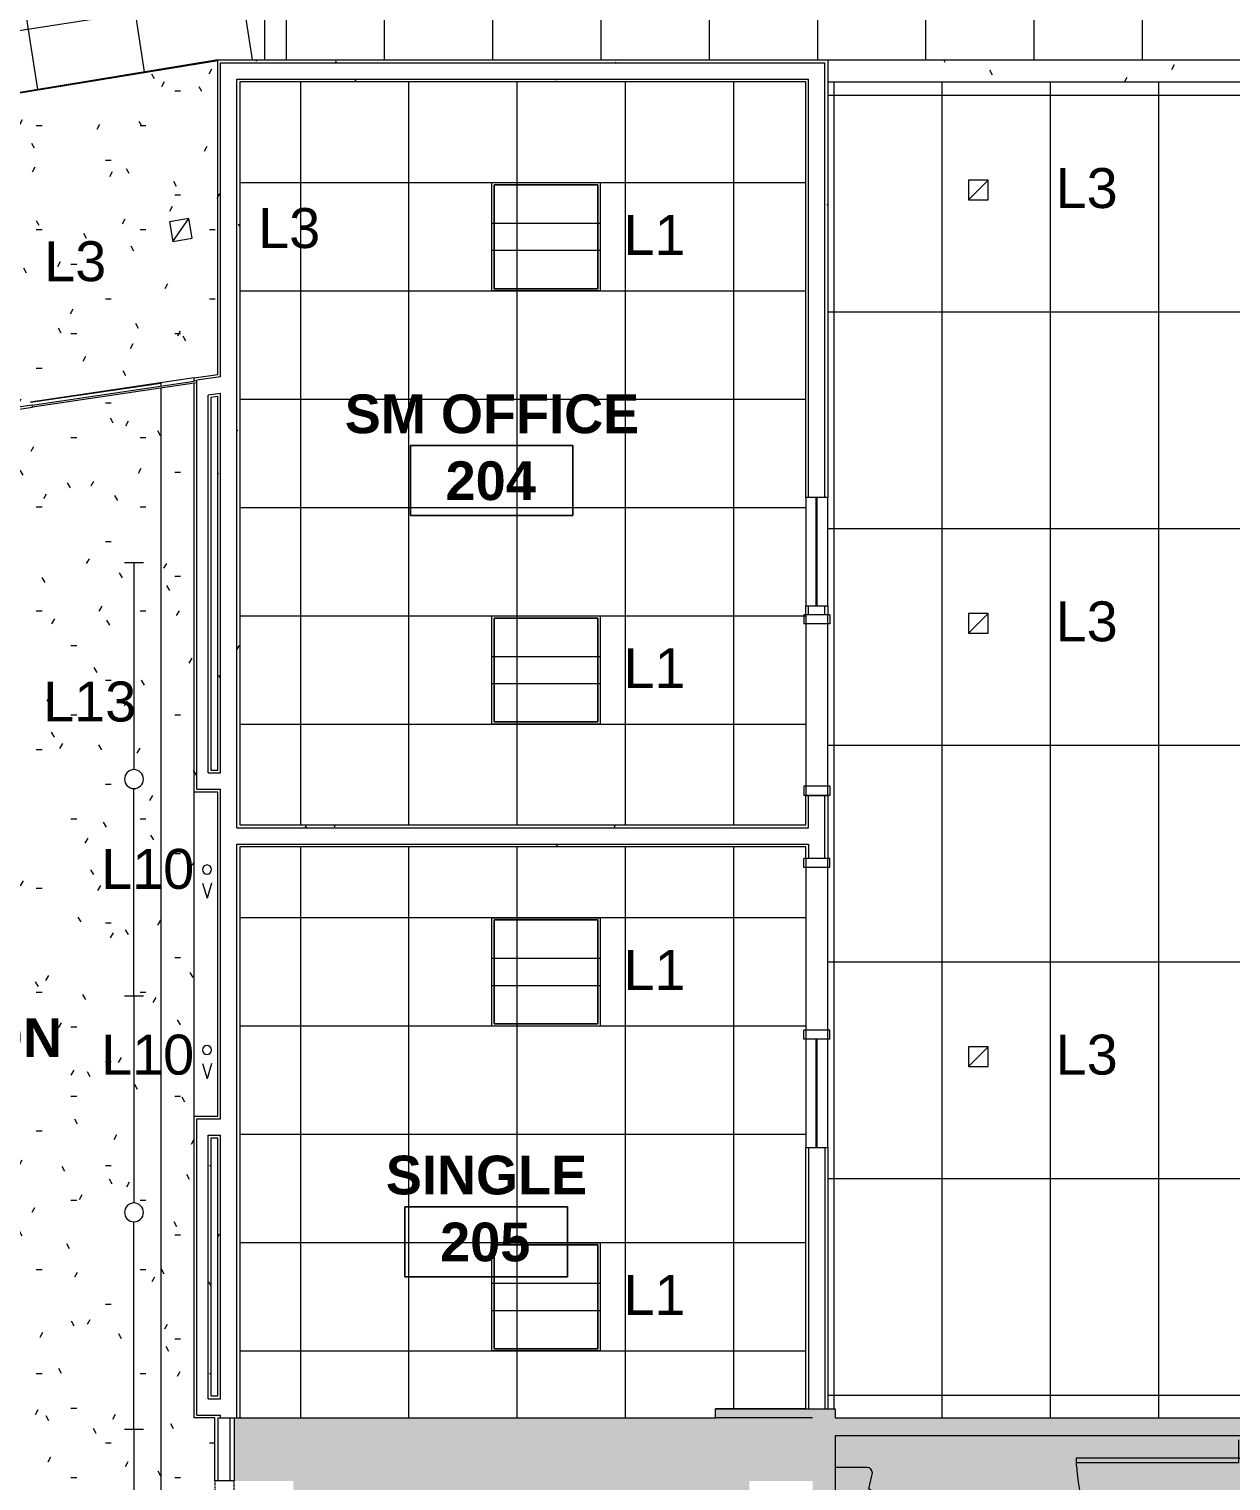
# Model space of a CAD drawing. Header units: inches. Extents: x -24 to 3083, y 122 to 13691.
# Drawn here: x 1780.2 to 2046.6, y 12986.1 to 13307.8 of the extents above; entities that cross this region are included whole.
import ezdxf

# ---------------------------------------------------------------- set-up
doc = ezdxf.new("R2010")
doc.units = ezdxf.units.IN
doc.header["$MEASUREMENT"] = 0
doc.linetypes.add('X2$0$Overhead', pattern=[0.15625, 0.09375, -0.0625])
for name, color, linetype, lineweight in [('X2$0$A-AREA-IDEN', 2, 'Continuous', 9), ('X2$0$A-CLNG', 13, 'Continuous', 13), ('X2$0$A-CLNG-PATT', 13, 'Continuous', 13), ('X2$0$A-DETL', 90, 'Continuous', 13), ('X2$0$A-DETL-GENF', 92, 'Continuous', 9), ('X2$0$A-DETL-MEDM', 33, 'Continuous', 13), ('X2$0$A-DOOR', 31, 'Continuous', 13), ('X2$0$A-DOOR-FRAM', 31, 'Continuous', 20), ('X2$0$A-GENM', 13, 'Continuous', 13), ('X2$0$A-GLAZ', 151, 'Continuous', 13), ('X2$0$A-Plmb', 7, 'Continuous', 9), ('X2$0$A-WALL', 113, 'Continuous', 13), ('X2$0$A-WALL-PATT', 111, 'Continuous', 13), ('X2$0$E-LITE-EQPM', 33, 'Continuous', 9), ('X2$0$E-LITE-EQPM-IDEN', 33, 'Continuous', 9), ('X2$0$G-ANNO-DIMS', 111, 'Continuous', 9), ('X2$0$I-WALL', 2, 'Continuous', 9), ('X2$0$Plaza America_Tower 1_2nd Floor -REVIT_dwg', 8, 'Continuous', 9)]:
    doc.layers.add(name, color=color, linetype=linetype, lineweight=lineweight)
doc.styles.add('X2$0$Arial_3', font='arial.ttf', dxfattribs={"height": 8.851796})
doc.styles.add('X2$0$Swis721 Lt BT_B', font='', dxfattribs={"height": 8.583975})
doc.styles.get('X2$0$Swis721 Lt BT_B').set_extended_font_data('Swis721 Lt BT', bold=True)
pattern_1 = [(0, (0, 0), (30.72, 7.68), [1.267, -21.773, 1.267, -21.773, -122.88]), (0, (0, 0), (30.72, 7.68), [-46.08, 1.267, -44.813, 1.267, -21.773, -53.76]), (0, (0, 0), (30.72, 7.68), [-115.2, 1.267, -14.093, 1.267, -37.133]), (120, (11.52, 3.84), (-22.0110751, 22.7643004), [1.267, -21.773, 1.267, -21.773, -122.88]), (120, (11.52, 3.84), (-22.0110751, 22.7643004), [-46.08, 1.267, -44.813, 1.267, -21.773, -53.76]), (120, (11.52, 3.84), (-22.0110751, 22.7643004), [-115.2, 1.267, -14.093, 1.267, -37.133]), (240, (15.36, 19.2), (-8.7089249, -30.4443004), [1.267, -21.773, 1.267, -21.773, -122.88]), (240, (15.36, 19.2), (-8.7089249, -30.4443004), [-46.08, 1.267, -44.813, 1.267, -21.773, -53.76]), (240, (15.36, 19.2), (-8.7089249, -30.4443004), [-115.2, 1.267, -14.093, 1.267, -37.133])]

# ---------------------------------------------------------------- blocks, each defined once
blk = doc.blocks.new('X2$0$Plaza America_Tower 1_2nd Floor -REVIT_dwg_Plaza America BA02$0$URINAL-5252965-FIRST FLOOR')
at = {"layer": 'X2$0$A-Plmb', "color": 253}
for p, q in [((26907.51, 12989.11), (26900.43, 12989.11)), ((26900.43, 12969.44), (26907.51, 12969.44))]:
    blk.add_line(p, q, dxfattribs=at)
at = {"layer": 'X2$0$A-Plmb', "color": 253, "flags": 128}
for points in [[(26912.03, 12981.32), (26907.93, 12984.37), (26908.69, 12987.93)], [(26908.69, 12970.62), (26907.93, 12974.17), (26912.03, 12977.23)]]:
    blk.add_lwpolyline(points, dxfattribs=at)
at = {"layer": 'X2$0$A-Plmb', "color": 253}
for centre, major_axis, start_param, end_param in [((26907.51, 12987.93), (-1.18, 0), 3.141603, 4.712397), ((26911.13, 12979.27), (-2.24, 0), 3.141959, 4.298617), ((26911.13, 12979.27), (2.24, 0), 5.126167, 6.282825), ((26907.51, 12970.62), (1.18, 0), 4.712392, 6.283187)]:
    blk.add_ellipse(centre, major_axis=major_axis, ratio=0.99924, start_param=start_param, end_param=end_param, dxfattribs=at)
blk = doc.blocks.new('X2$0$Plaza America_Tower 1_2nd Floor -REVIT_dwg-5250115-FIRST FLOOR')
at = {"layer": 'X2$0$A-Plmb', "color": 253, "flags": 128}
for points in [[(26953.93, 12990.26), (26989.92, 12990.26), (26989.92, 12995.26)], [(26953.93, 12989.52), (26953.93, 12991.26), (26990.92, 12991.26), (26990.92, 12995.26)]]:
    blk.add_lwpolyline(points, dxfattribs=at)
at = {"layer": 'X2$0$A-Plmb', "color": 253}
blk.add_ellipse((26989.92, 12991.26), major_axis=(36.04, 0), ratio=0.99924, start_param=3.190166, end_param=4.740138, dxfattribs=at)
blk.add_blockref('X2$0$Plaza America_Tower 1_2nd Floor -REVIT_dwg_Plaza America BA02$0$URINAL-5252965-FIRST FLOOR', (0, 0))
blk = doc.blocks.new('X2$0$Single Flush - OTJ_SOLIDFLUSH_ALUM-5257424-FIRST FLOOR')
at = {"layer": 'X2$0$A-DOOR-FRAM'}
for p, q in [((-20, 2.875), (-20, -2.875)), ((-20, 2.875), (-18, 2.875)), ((-18, 2.875), (-18, -2.875)), ((18.000004, 2.875), (18.000004, -2.875)), ((18.000004, 2.875), (20.000004, 2.875)), ((20.000004, 2.875), (20.000004, -2.875)), ((-20, -2.875), (-18, -2.875)), ((18.000004, -2.875), (20.000004, -2.875))]:
    blk.add_line(p, q, dxfattribs=at)
blk = doc.blocks.new('X2$0$Single Flush - OTJ_SOLIDFLUSH_ALUM-5257425-FIRST FLOOR')
at = {"layer": 'X2$0$A-DOOR-FRAM'}
for p, q in [((-20, -2.875), (-20, 2.875)), ((-20, 2.875), (-18, 2.875)), ((-18, -2.875), (-18, 2.875)), ((18.000004, -2.875), (18.000004, 2.875)), ((18.000004, 2.875), (20.000004, 2.875)), ((20.000004, -2.875), (20.000004, 2.875)), ((-20, -2.875), (-18, -2.875)), ((18.000004, -2.875), (20.000004, -2.875))]:
    blk.add_line(p, q, dxfattribs=at)
blk = doc.blocks.new('X2$0$Frameless opening with glazing - 24_ x 96_-4900874-FIRST FLOOR')
at = {"layer": 'X2$0$A-GLAZ', "lineweight": 30}
blk.add_line((-13.5, 0.0625), (10.5, 0.0625), dxfattribs=at)
blk = doc.blocks.new('X2$0$L-Ceiling Light - Linear Box - 2_x2_-4960925-FIRST FLOOR')
at = {"layer": 'X2$0$E-LITE-EQPM'}
for p, q in [((-12, -12), (-12, 12)), ((-12, 12), (12, 12)), ((-12, -12), (-12, 12)), ((-12, 12), (12, 12)), ((-11.5, -11.5), (-11.5, 11.5)), ((-11.5, 11.5), (11.5, 11.5)), ((11.5, 11.5), (-11.5, 11.5)), ((-11.5, 11.5), (-11.5, -11.5)), ((11.5, 11.5), (11.5, -11.5)), ((11.5, -11.5), (11.5, 11.5)), ((12, 12), (12, -12)), ((12, 12), (12, -12)), ((-12, 3), (12, 3)), ((-12, -3), (12, -3)), ((12, -12), (-12, -12)), ((12, -12), (-12, -12)), ((11.5, -11.5), (-11.5, -11.5)), ((-11.5, -11.5), (11.5, -11.5))]:
    blk.add_line(p, q, dxfattribs=at)
blk = doc.blocks.new('X2$0$L-Recessed Square Downlight - 4_-4552743-FIRST FLOOR')
at = {"layer": 'X2$0$E-LITE-EQPM'}
for p, q in [((-2.1875, -2.1875), (-2.1875, 2.1875)), ((-2.1875, 2.1875), (2.1875, 2.1875)), ((-2.1875, 2.1875), (2.1875, -2.1875)), ((2.1875, 2.1875), (2.1875, -2.1875)), ((2.1875, -2.1875), (-2.1875, -2.1875))]:
    blk.add_line(p, q, dxfattribs=at)
blk = doc.blocks.new('X2$0$Opening-Door - 300_ x 102_-5310021-FIRST FLOOR')
at = {"layer": 'X2$0$A-DETL-GENF', "linetype": 'X2$0$Overhead'}
for p, q in [((149.68, 2.13), (-150.32, 2.13)), ((-150.32, -2.12), (149.68, -2.12))]:
    blk.add_line(p, q, dxfattribs=at)
at = {"layer": 'X2$0$A-DETL-MEDM', "lineweight": 20}
for p, q in [((-150.32, 2.13), (-150.32, -2.12)), ((149.68, -2.12), (149.68, 2.13))]:
    blk.add_line(p, q, dxfattribs=at)
blk = doc.blocks.new('X2$0$L-Recessed Circular - Wall Washer - 2_-5292721-FIRST FLOOR')
at = {"layer": 'X2$0$E-LITE-EQPM'}
for p in [(-1, -3), (1, -3)]:
    blk.add_line(p, (0, -6.38), dxfattribs=at)
for start, end in [(360, 180), (180, 360)]:
    blk.add_arc((0, 0), 1, start, end, dxfattribs=at)
blk = doc.blocks.new('X2$0$Strip Lighting Fixtures - 8_ COVE LIGHT-5330250-FIRST FLOOR')
at = {"layer": 'X2$0$A-DETL-GENF'}
for p, q in [((0, 2.09375), (0, -2.09375)), ((96, 2.09375), (96, -2.09375)), ((0, 0), (45.90625, 0)), ((96, 0), (50.09375, 0))]:
    blk.add_line(p, q, dxfattribs=at)
blk.add_circle((48, 0), 2.09375, dxfattribs=at)
blk = doc.blocks.new('X2$0$Room Tag - Room Name and Number-3379422-FIRST FLOOR')
at = {"layer": 'X2$0$A-AREA-IDEN'}
for p, q in [((-0.1881, -0.1636), (-0.1881, -0.0018)), ((-0.1881, -0.0018), (0.1869, -0.0018)), ((0.1869, -0.0018), (-0.1881, -0.0018)), ((-0.1881, -0.0018), (-0.1881, -0.1636)), ((0.1869, -0.0018), (0.1869, -0.1636)), ((0.1869, -0.1636), (0.1869, -0.0018)), ((0.1869, -0.1636), (-0.1881, -0.1636)), ((-0.1881, -0.1636), (0.1869, -0.1636))]:
    blk.add_line(p, q, dxfattribs=at)
blk = doc.blocks.new('X2')
at = {"layer": 'X2$0$A-CLNG-PATT'}
h = blk.add_hatch(dxfattribs=at)
h.set_pattern_fill('FP2_75', color=256, style=0, pattern_type=2)
h.set_pattern_definition([(8.816, (26623.168, 13323.52), (3.6783, -23.7165), []), (278.816, (26623.168, 13323.52), (-23.7165, -3.6783), [])])
h.paths.add_polyline_path([(26480.49, 13231.35), (26589.38, 13247.48), (26585.61, 13271.78), (26763.6, 13300.99), (26773.93, 13300.99), (26773.93, 13368.12), (26476.93, 13324.11), (26476.93, 13255.48), (26480.49, 13255.48), (26480.49, 13232.2)], flags=0)
h = blk.add_hatch(dxfattribs=at)
h.set_pattern_fill('FP2_76', color=256, style=0, pattern_type=2)
h.set_pattern_definition([(90, (27154.966, 12956.726), (24, -1e-15), []), (0, (27154.966, 12956.726), (0, -24), [])])
h.paths.add_polyline_path([(27306.16, 12548.67), (27384.86, 12548.67), (27384.86, 12580.98), (27510.37, 12580.98), (27510.37, 13324.8), (27510.24, 13324.8), (27510.24, 13356.11), (26778.81, 13356.11), (26778.81, 13300.99), (27447.32, 13300.99), (27447.32, 12641.36), (26764.63, 12641.36), (26773.57, 12580.98), (27300.86, 12580.98), (27300.86, 12548.67)], flags=0)
h = blk.add_hatch(dxfattribs=at)
h.set_pattern_fill('FP2_30', color=256, style=0, pattern_type=2)
h.set_pattern_definition(pattern_1)
h.paths.add_polyline_path([(26600.56, 13207.2), (26605.13, 13207.91), (26605.14, 13207.84), (26650.75, 13214.6), (26645.51, 13249.96), (26646.87, 13250.16), (26652.15, 13214.8), (26720.73, 13224.97), (26715.49, 13260.33), (26716.85, 13260.53), (26722.13, 13225.17), (26763.6, 13231.32), (26763.6, 13300.84), (26672.45, 13286.03), (26587.08, 13271.98), (26587.15, 13271.56), (26590.5, 13272.08), (26600.45, 13207.91)], flags=0)
h = blk.add_hatch(dxfattribs=at)
h.set_pattern_fill('FP2_1', color=256, style=0, pattern_type=2)
h.set_pattern_definition(pattern_1)
h.paths.add_polyline_path([(26898.81, 13296.11), (27178.34, 13296.11), (27178.34, 13300.99), (26898.81, 13300.99), (26898.81, 13300.36)], flags=0)
h = blk.add_hatch(dxfattribs=at)
h.set_pattern_fill('FP2_28', color=256, style=0, pattern_type=2)
h.set_pattern_definition([(270, (26896.37, 13201.797), (-24, -1e-15), []), (180, (26896.37, 13201.797), (3e-15, 24), [])])
h.paths.add_polyline_path([(26768.48, 13131.48), (26893.93, 13131.48), (26893.93, 13296.11), (26768.48, 13296.11), (26768.48, 13133.66)], flags=0)
h = blk.add_hatch(dxfattribs=at)
h.set_pattern_fill('FP2_47', color=256, style=0, pattern_type=2)
h.set_pattern_definition([(270, (27014.572, 13149.127), (-24, -1e-15), []), (180, (27014.57, 13149.127), (6e-15, 48), [])])
h.paths.add_polyline_path([(26900.43, 13000.11), (27048.68, 13000.11), (27048.68, 13002.11), (27072.72, 13002.11), (27072.72, 13000.11), (27178.34, 13000.14), (27178.34, 13296.11), (26898.81, 13296.11), (26898.81, 13002.11), (26900.43, 13002.11), (26900.43, 13000.13)], flags=0)
h.paths.add_polyline_path([(27039.9, 13006.77), (27039.9, 13288.39), (27044.94, 13288.39), (27044.94, 13006.77)], flags=0)
h = blk.add_hatch(dxfattribs=at)
h.set_pattern_fill('FP2_82', color=256, style=0, pattern_type=2)
h.set_pattern_definition(pattern_1)
h.paths.add_polyline_path([(26652.4, 12656.14), (26664.34, 12657.91), (26644.73, 12731.12), (26644.73, 12989.17), (26610.87, 13207.49), (26605.32, 13206.66), (26637.35, 13000.11), (26632.73, 12999.39), (26632.75, 12729.45), (26651.94, 12657.85)], flags=0)
h.paths.add_polyline_path([(26750.98, 12670.75), (26762.98, 12672.52), (26762.98, 13000.11), (26758.35, 13000.11), (26758.35, 13229.34), (26750.98, 13228.25), (26750.98, 12671.98)], flags=0)
h.paths.add_polyline_path([(26605.24, 13207.16), (26610.79, 13207.98), (26610.7, 13208.61), (26650.76, 13214.55), (26650.75, 13214.6), (26605.14, 13207.84), (26605.24, 13207.19)], flags=0)
h.paths.add_polyline_path([(26652.12, 13214.75), (26720.74, 13224.92), (26720.73, 13224.97), (26652.11, 13214.8)], flags=0)
h.paths.add_polyline_path([(26722.1, 13225.12), (26750.98, 13229.4), (26750.98, 13228.75), (26758.35, 13229.84), (26758.35, 13230.54), (26722.09, 13225.17)], flags=0)
h = blk.add_hatch(dxfattribs=at)
h.set_pattern_fill('FP2_1', color=256, style=0, pattern_type=2)
h.set_pattern_definition(pattern_1)
h.paths.add_polyline_path([(26664.34, 12657.91), (26750.98, 12670.75), (26750.98, 13228.25), (26610.87, 13207.49), (26644.73, 12989.17), (26644.73, 12731.12), (26664.22, 12658.39)], flags=0)
h.paths.add_polyline_path([(26704.6, 12676.81), (26697.28, 12718.34), (26698.14, 12718.5), (26697.26, 12718.5), (26697.26, 13145.87), (26688.56, 13205.34), (26690.29, 13205.59), (26699.01, 13146.06), (26699.01, 13146.03), (26699.01, 12718.57), (26706.32, 12677.12)], flags=0)
h.paths.add_polyline_path([(26610.79, 13207.98), (26750.98, 13228.75), (26750.98, 13229.4), (26722.1, 13225.12), (26722.13, 13224.92), (26720.77, 13224.72), (26720.74, 13224.92), (26652.12, 13214.75), (26652.15, 13214.55), (26650.78, 13214.35), (26650.76, 13214.55), (26610.7, 13208.61)], flags=0)
h = blk.add_hatch(dxfattribs=at)
h.set_pattern_fill('FP2_29', color=256, style=0, pattern_type=2)
h.set_pattern_definition([(90, (26896.37, 13062.93), (24, -1e-15), []), (0, (26896.37, 13062.93), (0, -24), [])])
h.paths.add_polyline_path([(26770.35, 13000.11), (26873.93, 13000.11), (26873.93, 13002.14), (26893.93, 13002.14), (26893.93, 13126.61), (26768.48, 13126.61), (26768.48, 13000.11)], flags=0)
at = {"layer": 'X2$0$A-DETL-GENF'}
h = blk.add_hatch(color=9, dxfattribs=at)
h.paths.add_polyline_path([(27246.6, 12643.67), (27286.6, 12643.67), (27286.6, 12644.86), (27288.29, 12644.86), (27288.29, 12862.26), (27198.54, 12862.26), (27198.54, 12644.86), (27246.6, 12644.86)], flags=0)
h.paths.add_polyline_path([(26980.32, 12643.67), (27050.32, 12643.67), (27050.32, 12659.84), (27089.92, 12659.84), (27089.92, 12683.41), (27093.42, 12683.41), (27093.42, 12644.86), (27193.92, 12644.86), (27193.92, 12726.41), (27189.92, 12726.41), (27189.92, 12733.41), (27193.92, 12733.41), (27193.92, 12916.76), (27253.72, 12916.76), (27253.72, 12996.11), (27073.92, 12996.11), (27073.92, 12862.87), (27133.92, 12862.87), (27133.92, 12859.37), (27097.92, 12859.37), (27097.92, 12733.41), (27144.92, 12733.41), (27144.92, 12726.41), (27093.42, 12726.41), (27093.42, 12723.41), (27089.92, 12723.41), (27089.92, 12757.39), (27088.42, 12757.39), (27088.42, 12760.89), (27089.92, 12760.89), (27089.92, 12859.37), (27047.92, 12859.37), (27047.92, 12814.88), (27044.42, 12814.88), (27044.42, 12859.37), (26991.69, 12859.37), (26991.69, 12771.38), (27044.42, 12771.38), (27044.42, 12774.88), (27047.92, 12774.88), (27047.92, 12760.89), (27048.42, 12760.89), (27048.42, 12757.39), (26980.32, 12757.36), (26980.32, 12734.57), (26976.82, 12734.57), (26976.82, 12757.36), (26976.19, 12757.39), (26976.19, 12784.36), (26971.67, 12784.36), (26971.67, 12788.36), (26988.19, 12788.36), (26988.19, 12862.87), (27049.92, 12862.87), (27049.92, 12996.11), (26900.43, 12996.11), (26900.43, 12815.84), (26895.43, 12815.84), (26895.43, 12788.36), (26931.67, 12788.36), (26931.67, 12784.36), (26895.43, 12784.36), (26895.43, 12765.13), (26883.43, 12765.13), (26883.43, 12692.32), (26976.82, 12692.32), (26976.82, 12694.57), (26980.32, 12694.57), (26980.32, 12645.98)], flags=0)
h.paths.add_polyline_path([(27052.32, 12643.67), (27089.92, 12643.67), (27089.92, 12657.84), (27052.32, 12657.84), (27052.32, 12644.86)], flags=0)
h.paths.add_polyline_path([(27293.29, 12644.86), (27295.95, 12644.86), (27295.95, 12862.26), (27292.91, 12862.26), (27292.91, 12644.86)], flags=0)
h.paths.add_polyline_path([(27300.58, 12644.86), (27306.55, 12644.86), (27306.55, 12862.26), (27300.58, 12862.26), (27300.58, 12676.51)], flags=0)
h.paths.add_polyline_path([(26810.83, 12645.98), (26879.93, 12645.98), (26879.93, 12765.13), (26780.35, 12765.13), (26780.35, 12732.42), (26775.35, 12732.42), (26775.35, 12690.92), (26780.35, 12690.92), (26780.35, 12645.98), (26794.69, 12645.98)], flags=0)
h.paths.add_polyline_path([(26883.43, 12645.98), (26976.82, 12645.98), (26976.82, 12656.84), (26883.43, 12656.84), (26883.43, 12646.14)], flags=0)
h.paths.add_polyline_path([(26976.82, 12660.34), (26976.82, 12688.82), (26883.43, 12688.82), (26883.43, 12660.34), (26945.65, 12660.34)], flags=0)
h.paths.add_polyline_path([(27036.44, 12762.39), (27036.44, 12766.38), (26991.69, 12766.38), (26991.69, 12762.39), (27032.56, 12762.39)], flags=0)
h.paths.add_polyline_path([(26098.47, 12767.11), (26110.71, 12767.11), (26110.71, 12996.11), (26095.35, 12996.11), (26095.35, 12767.11)], flags=0)
h.paths.add_polyline_path([(26201.96, 12767.11), (26205.33, 12767.11), (26205.33, 12996.11), (26159.42, 12996.11), (26159.42, 12999.11), (26119.42, 12999.11), (26119.42, 12996.11), (26115.33, 12996.11), (26115.35, 12767.11), (26201.66, 12767.11)], flags=0)
h.paths.add_polyline_path([(26337.27, 12767.11), (26439.82, 12767.11), (26439.82, 12789.09), (26502.07, 12789.09), (26502.07, 12843.66), (26462.69, 12843.66), (26462.69, 12913.61), (26502.07, 12913.61), (26502.07, 12971.12), (26439.32, 12971.12), (26439.32, 12990.11), (26374.31, 12990.11), (26374.31, 12915.83), (26312.85, 12915.83), (26312.85, 12767.11), (26336.02, 12767.11)], flags=0)
h.paths.add_polyline_path([(26243.33, 12767.11), (26308.85, 12767.11), (26308.85, 12813.56), (26233.14, 12813.56), (26233.14, 12767.11), (26241.58, 12767.11)], flags=0)
h.paths.add_polyline_path([(26461.8, 12767.11), (26502.07, 12767.11), (26502.07, 12785.09), (26443.82, 12785.09), (26443.82, 12767.11)], flags=0)
h.paths.add_polyline_path([(26229.64, 12767.11), (26229.64, 12813.56), (26209.96, 12813.56), (26209.96, 12767.11)], flags=0)
h.paths.add_polyline_path([(26780.35, 12775.13), (26881.43, 12775.13), (26881.43, 12878.23), (26780.35, 12878.23), (26780.35, 12849.04), (26775.35, 12849.04), (26775.35, 12807.54), (26780.35, 12807.54), (26780.35, 12794.48)], flags=0)
h.paths.add_polyline_path([(26612.74, 12776.11), (26613.35, 12776.11), (26613.35, 12808.86), (26619.35, 12808.86), (26619.35, 12850.36), (26613.35, 12850.36), (26613.35, 12878.07), (26523.82, 12878.07), (26523.82, 12776.11), (26612.11, 12776.11)], flags=0)
h.paths.add_polyline_path([(26520.32, 12776.11), (26520.32, 12990.11), (26512.07, 12990.11), (26512.07, 12776.11)], flags=0)
h.paths.add_polyline_path([(26211.74, 12817.56), (26308.85, 12817.56), (26308.85, 12937.11), (26312.85, 12937.11), (26312.85, 12921.83), (26368.31, 12921.83), (26368.31, 12990.11), (26349.82, 12990.11), (26349.82, 12980.62), (26312.85, 12980.62), (26312.85, 12977.11), (26308.85, 12977.11), (26308.85, 12996.11), (26291.85, 12996.11), (26291.85, 12999.11), (26251.85, 12999.11), (26251.85, 12996.11), (26209.96, 12996.11), (26209.96, 12817.56)], flags=0)
h.paths.add_polyline_path([(26502.07, 12847.66), (26502.07, 12909.61), (26466.69, 12909.61), (26466.69, 12847.66), (26494.37, 12847.66)], flags=0)
h.paths.add_polyline_path([(27066.92, 12862.87), (27066.92, 12996.11), (27056.92, 12996.11), (27056.92, 12862.87)], flags=0)
h.paths.add_polyline_path([(27198.54, 12866.89), (27270.72, 12866.89), (27270.72, 12996.11), (27261.72, 12996.11), (27261.72, 12912.76), (27198.54, 12912.76), (27198.54, 12885.78)], flags=0)
h.paths.add_polyline_path([(26523.82, 12882.07), (26613.35, 12882.07), (26613.35, 12911.36), (26619.35, 12911.36), (26619.35, 12952.86), (26613.35, 12952.86), (26613.35, 12984.11), (26615.35, 12984.11), (26615.35, 12990.11), (26523.82, 12990.11), (26523.82, 12909.73)], flags=0)
h.paths.add_polyline_path([(26781.82, 12882.23), (26881.43, 12882.23), (26881.43, 12986.11), (26780.35, 12986.11), (26780.35, 12957.77), (26775.35, 12957.77), (26775.35, 12916.27), (26780.35, 12916.27), (26780.35, 12882.23)], flags=0)
h.paths.add_polyline_path([(26443.32, 12975.12), (26502.07, 12975.12), (26502.07, 12990.11), (26443.32, 12990.11)], flags=0)
h.paths.add_polyline_path([(26312.85, 12985.62), (26334.32, 12985.62), (26334.32, 12988.61), (26312.85, 12988.61)], flags=0)
h.paths.add_polyline_path([(26334.32, 12993.61), (26334.32, 12999.11), (26312.85, 12999.11), (26312.85, 12993.61), (26317.02, 12993.61)], flags=0)
at = {"layer": 'X2$0$A-WALL-PATT', "lineweight": 9}
h = blk.add_hatch(dxfattribs=at)
h.set_pattern_fill('FP2_1', color=256, style=0, pattern_type=2)
h.set_pattern_definition(pattern_1)
h.paths.add_polyline_path([(26764.23, 13000.11), (26764.23, 13000.73), (26763.6, 13000.73), (26763.6, 13000.11), (26763.97, 13000.11)], flags=0)
h.paths.add_polyline_path([(26764.23, 13004.36), (26764.23, 13062.73), (26763.6, 13062.73), (26763.6, 13004.36)], flags=0)
h.paths.add_polyline_path([(26763.7, 13066.36), (26764.23, 13066.36), (26764.23, 13139.39), (26763.6, 13139.39), (26763.62, 13066.36), (26763.69, 13066.36)], flags=0)
h.paths.add_polyline_path([(26763.6, 13143.02), (26764.23, 13143.02), (26764.23, 13227.11), (26763.6, 13227.02), (26763.6, 13143.64)], flags=0)
h.paths.add_polyline_path([(26763.6, 13230.68), (26764.23, 13230.78), (26764.23, 13300.99), (26763.6, 13300.99), (26763.6, 13230.78)], flags=0)
h = blk.add_hatch(dxfattribs=at)
h.set_pattern_fill('FP2_1', color=256, style=0, pattern_type=2)
h.set_pattern_definition(pattern_1)
h.paths.add_polyline_path([(26898.18, 13300.36), (26898.18, 13300.99), (26764.23, 13300.99), (26764.23, 13300.36), (26894.56, 13300.36)], flags=0)
h = blk.add_hatch(dxfattribs=at)
h.set_pattern_fill('FP2_1', color=256, style=0, pattern_type=2)
h.set_pattern_definition(pattern_1)
h.paths.add_polyline_path([(26898.81, 13131.48), (26898.81, 13138.04), (26898.18, 13138.04), (26898.18, 13131.48)], flags=0)
h.paths.add_polyline_path([(26898.81, 13178.04), (26898.81, 13180.04), (26898.18, 13180.04), (26898.18, 13178.04)], flags=0)
h.paths.add_polyline_path([(26898.18, 13204.04), (26898.81, 13204.04), (26898.81, 13300.99), (26898.18, 13300.99), (26898.18, 13266.38)], flags=0)
h = blk.add_hatch(dxfattribs=at)
h.set_pattern_fill('FP2_1', color=256, style=0, pattern_type=2)
h.set_pattern_definition(pattern_1)
h.paths.add_polyline_path([(26767.85, 13000.11), (26768.48, 13000.11), (26768.48, 13127.23), (26767.85, 13127.23), (26767.85, 13000.94)], flags=0)
h.paths.add_polyline_path([(26768.07, 13130.86), (26768.48, 13130.86), (26768.48, 13296.74), (26767.85, 13296.74), (26767.85, 13130.86)], flags=0)
h = blk.add_hatch(dxfattribs=at)
h.set_pattern_fill('FP2_1', color=256, style=0, pattern_type=2)
h.set_pattern_definition(pattern_1)
h.paths.add_polyline_path([(26893.93, 13296.11), (26893.93, 13296.74), (26768.48, 13296.74), (26768.48, 13296.11), (26858.74, 13296.11)], flags=0)
h = blk.add_hatch(dxfattribs=at)
h.set_pattern_fill('FP2_1', color=256, style=0, pattern_type=2)
h.set_pattern_definition(pattern_1)
h.paths.add_polyline_path([(26758.98, 13139.39), (26758.98, 13229.43), (26758.35, 13229.34), (26758.36, 13139.39)], flags=0)
h.paths.add_polyline_path([(26758.35, 13229.84), (26758.98, 13229.94), (26758.98, 13230.63), (26758.35, 13230.53)], flags=0)
h = blk.add_hatch(dxfattribs=at)
h.set_pattern_fill('FP2_1', color=256, style=0, pattern_type=2)
h.set_pattern_definition(pattern_1)
h.paths.add_polyline_path([(26893.93, 13130.86), (26894.56, 13130.86), (26894.56, 13131.48), (26768.48, 13131.48), (26768.48, 13130.86), (26873.93, 13130.86)], flags=0)
h.paths.add_polyline_path([(26898.18, 13130.86), (26898.81, 13130.86), (26898.81, 13131.48), (26898.18, 13131.48)], flags=0)
h = blk.add_hatch(dxfattribs=at)
h.set_pattern_fill('FP2_1', color=256, style=0, pattern_type=2)
h.set_pattern_definition(pattern_1)
h.paths.add_polyline_path([(26768.48, 13126.61), (26894.56, 13126.61), (26894.56, 13127.23), (26768.48, 13127.23)], flags=0)
h = blk.add_hatch(dxfattribs=at)
h.set_pattern_fill('FP2_1', color=256, style=0, pattern_type=2)
h.set_pattern_definition(pattern_1)
h.paths.add_polyline_path([(26894.56, 13002.11), (26894.56, 13060.04), (26893.93, 13060.04), (26893.93, 13002.11)], flags=0)
h.paths.add_polyline_path([(26893.93, 13124.04), (26894.56, 13124.04), (26894.56, 13126.61), (26893.93, 13126.61), (26893.93, 13126.5)], flags=0)
h = blk.add_hatch(dxfattribs=at)
h.set_pattern_fill('FP2_1', color=256, style=0, pattern_type=2)
h.set_pattern_definition(pattern_1)
h.paths.add_polyline_path([(26758.36, 13000.73), (26758.98, 13000.73), (26758.98, 13066.36), (26758.35, 13066.36), (26758.35, 13000.73)], flags=0)
h = blk.add_hatch(dxfattribs=at)
h.set_pattern_fill('FP2_1', color=256, style=0, pattern_type=2)
h.set_pattern_definition(pattern_1)
h.paths.add_polyline_path([(26761.48, 13004.98), (26762.1, 13004.98), (26762.1, 13062.11), (26761.48, 13062.11), (26761.48, 13030.43)], flags=0)
for points in [[(26767.85, 12986.11), (26780.35, 12986.11), (26780.35, 13000.11), (26767.23, 13000.11), (26767.23, 12986.11)], [(26895.43, 12986.11), (26895.43, 13000.11), (26780.35, 13000.11), (26780.35, 12986.11), (26893.93, 12986.11)], [(26893.93, 13000.11), (26895.43, 13000.11), (26895.43, 13002.11), (26873.93, 13002.11), (26873.93, 13000.11), (26881.43, 13000.11)], [(26895.43, 12815.84), (26900.43, 12815.84), (26900.43, 13002.11), (26895.43, 13002.11), (26895.43, 12878.23)], [(26900.43, 12996.11), (27048.68, 12996.11), (27048.68, 13000.11), (26900.43, 13000.11)]]:
    blk.add_hatch(color=7, dxfattribs=at).paths.add_polyline_path(points, flags=0)
at = {"layer": 'X2$0$A-CLNG'}
for p, q in [((26773.93, 13356.11), (26773.93, 13300.99)), ((26778.81, 13300.99), (26778.81, 13356.11)), ((26763.6, 13300.99), (26585.61, 13271.78)), ((26587.05, 13272.16), (26763.6, 13300.84)), ((26898.81, 13300.99), (27178.34, 13300.99)), ((26898.81, 13296.11), (27178.34, 13296.11)), ((26758.35, 13230.54), (26722.09, 13225.17)), ((26722.1, 13225.12), (26750.98, 13229.4)), ((26750.98, 13229.4), (26750.98, 13228.75)), ((26750.98, 13228.25), (26750.98, 12670.75)), ((26758.35, 13066.98), (26758.35, 13138.77)), ((26893.93, 13002.14), (26873.93, 13002.14))]:
    blk.add_line(p, q, dxfattribs=at)
for centre, start, end in [((26761.23, 13121.61), 0, 180), ((26761.23, 13121.61), 180, 0), ((26761.23, 13081.61), 0, 180), ((26761.23, 13081.61), 180, 0)]:
    blk.add_arc(centre, 1, start, end, dxfattribs=at)
at = {"layer": 'X2$0$A-DETL', "lineweight": 9}
blk.add_line((26760.35, 13000.11), (26758.35, 13000.11), dxfattribs=at)
at = {"layer": 'X2$0$A-WALL'}
for p, q in [((26764.23, 13300.36), (26898.18, 13300.36)), ((26764.23, 13230.78), (26764.23, 13300.36)), ((26898.18, 13204.04), (26898.18, 13300.36)), ((26767.85, 13296.74), (26894.56, 13296.74)), ((26767.85, 13130.86), (26767.85, 13296.74)), ((26894.56, 13204.04), (26894.56, 13296.74)), ((26758.98, 13229.94), (26758.35, 13229.84)), ((26758.98, 13229.43), (26758.35, 13229.34)), ((26764.23, 13230.78), (26758.98, 13230)), ((26758.98, 13139.39), (26758.98, 13230)), ((26764.23, 13227.11), (26761.48, 13226.71)), ((26761.48, 13143.02), (26761.48, 13226.71)), ((26764.23, 13143.02), (26764.23, 13227.11)), ((26894.56, 13178.04), (26894.56, 13180.04)), ((26898.18, 13178.04), (26898.18, 13180.04)), ((26761.48, 13143.02), (26764.23, 13143.02)), ((26758.98, 13139.39), (26764.23, 13139.39)), ((26764.23, 13066.36), (26764.23, 13139.39)), ((26894.56, 13130.86), (26894.56, 13138.04)), ((26898.18, 13124.04), (26898.18, 13138.04)), ((26767.85, 13130.86), (26894.56, 13130.86)), ((26767.85, 13000.11), (26767.85, 13127.23)), ((26767.85, 13127.23), (26894.56, 13127.23)), ((26894.56, 13127.23), (26894.56, 13124.04)), ((26758.98, 13000.73), (26758.98, 13066.36)), ((26758.98, 13066.36), (26764.23, 13066.36)), ((26761.48, 13004.36), (26761.48, 13062.73)), ((26761.48, 13062.73), (26764.23, 13062.73)), ((26764.23, 13004.36), (26764.23, 13062.73)), ((26894.56, 13060.04), (26894.56, 13002.11)), ((26898.18, 13060.04), (26898.18, 13002.11)), ((26761.48, 13004.36), (26764.23, 13004.36)), ((26758.98, 13000.73), (26764.23, 13000.73)), ((26763.6, 13000.11), (26763.6, 12986.13)), ((26764.23, 13000.11), (26764.23, 13000.73))]:
    blk.add_line(p, q, dxfattribs=at)
at = {"layer": 'X2$0$A-WALL', "color": 8, "lineweight": 20}
for p, q in [((26766.35, 12986.13), (26766.35, 13000.11)), ((26768.48, 13000.11), (26873.93, 13000.11)), ((26900.43, 13000.11), (27048.68, 13000.11)), ((27049.92, 12996.11), (26900.43, 12996.11))]:
    blk.add_line(p, q, dxfattribs=at)
at = {"layer": 'X2$0$A-WALL', "color": 55}
for p, q in [((26767.23, 13000.11), (26768.48, 13000.11)), ((26895.43, 13002.11), (26898.81, 13002.11))]:
    blk.add_line(p, q, dxfattribs=at)
at = {"layer": 'X2$0$I-WALL', "lineweight": 13}
for p, q in [((26763.6, 13300.99), (26898.81, 13300.99)), ((26763.6, 13231.32), (26763.6, 13300.99)), ((26898.81, 13300.99), (26898.81, 13204.04)), ((26893.93, 13296.11), (26768.48, 13296.11)), ((26768.48, 13296.11), (26768.48, 13131.48)), ((26893.93, 13204.04), (26893.93, 13296.11)), ((26758.35, 13230.54), (26763.6, 13231.32)), ((26722.44, 13224.52), (26758.35, 13229.84)), ((26758.35, 13229.34), (26722.52, 13224.03)), ((26758.35, 13229.84), (26758.35, 13230.54)), ((26758.35, 13138.77), (26758.35, 13229.34)), ((26763.6, 13226.39), (26762.1, 13226.17)), ((26762.1, 13226.17), (26762.1, 13143.64)), ((26763.6, 13143.64), (26763.6, 13226.39)), ((26722.52, 13224.03), (26722.44, 13224.52)), ((26898.81, 13204.04), (26893.93, 13204.04)), ((26893.93, 13178.04), (26893.93, 13180.04)), ((26893.93, 13180.04), (26898.81, 13180.04)), ((26898.81, 13180.04), (26898.81, 13178.04)), ((26898.81, 13178.04), (26893.93, 13178.04)), ((26762.1, 13143.64), (26763.6, 13143.64)), ((26763.6, 13138.77), (26758.35, 13138.77)), ((26763.6, 13066.98), (26763.6, 13138.77)), ((26893.93, 13131.48), (26893.93, 13138.04)), ((26893.93, 13138.04), (26898.81, 13138.04)), ((26898.81, 13138.04), (26898.81, 13124.04)), ((26768.48, 13131.48), (26893.93, 13131.48)), ((26768.48, 13126.61), (26768.48, 13000.11)), ((26893.93, 13126.61), (26768.48, 13126.61)), ((26893.93, 13124.04), (26893.93, 13126.61)), ((26898.81, 13124.04), (26893.93, 13124.04)), ((26758.35, 13000.11), (26758.35, 13066.98)), ((26758.35, 13066.98), (26763.6, 13066.98)), ((26762.1, 13062.11), (26762.1, 13004.98)), ((26763.6, 13062.11), (26762.1, 13062.11)), ((26763.6, 13004.98), (26763.6, 13062.11)), ((26893.93, 13002.11), (26893.93, 13060.04)), ((26893.93, 13060.04), (26898.81, 13060.04)), ((26898.81, 13060.04), (26898.81, 13002.11)), ((26762.1, 13004.98), (26763.6, 13004.98)), ((26762.98, 13000.11), (26758.35, 13000.11)), ((26762.98, 12986.13), (26762.98, 13000.11)), ((26763.6, 13000.11), (26767.23, 13000.11)), ((26767.23, 13000.11), (26767.23, 12986.13))]:
    blk.add_line(p, q, dxfattribs=at)
at = {"layer": 'X2$0$I-WALL'}
for p, q in [((26722.44, 13224.52), (26650.6, 13213.88)), ((26650.68, 13213.38), (26722.52, 13224.03)), ((26893.93, 13204.04), (26893.93, 13180.04)), ((26898.81, 13180.04), (26898.81, 13204.04)), ((26893.93, 13178.04), (26893.93, 13138.04)), ((26898.81, 13138.04), (26898.81, 13178.04)), ((26893.93, 13124.04), (26893.93, 13060.04)), ((26898.81, 13060.04), (26898.81, 13124.04)), ((26898.81, 13084.04), (26893.93, 13084.04))]:
    blk.add_line(p, q, dxfattribs=at)
at = {"layer": 'X2$0$I-WALL', "color": 8, "lineweight": 20}
for p, q in [((26873.93, 13000.11), (26873.93, 13002.11)), ((26873.93, 13002.11), (26895.43, 13002.11)), ((26895.43, 13000.11), (26873.93, 13000.11)), ((26898.81, 13002.11), (26900.43, 13002.11)), ((26900.43, 13002.11), (26900.43, 13000.11)), ((26900.43, 12996.11), (26900.43, 12815.84))]:
    blk.add_line(p, q, dxfattribs=at)
at = {"layer": 'X2$0$A-AREA-IDEN', "xscale": 95.99999999999994, "yscale": 95.99999999999994, "zscale": 95.99999999999994}
for p in [(26824.38, 13215.72), (26823.15, 13047.07)]:
    blk.add_blockref('X2$0$Room Tag - Room Name and Number-3379422-FIRST FLOOR', p, dxfattribs=at)
at = {"layer": 'X2$0$A-DOOR'}
for name, p, rotation in [('X2$0$Single Flush - OTJ_SOLIDFLUSH_ALUM-5257424-FIRST FLOOR', (26896.37, 13158.04), 269.9999999999999), ('X2$0$Single Flush - OTJ_SOLIDFLUSH_ALUM-5257425-FIRST FLOOR', (26896.37, 13104.04), 89.9999999999999)]:
    blk.add_blockref(name, p, dxfattribs=dict(at, rotation=rotation))
at = {"layer": 'X2$0$A-GENM', "lineweight": 9, "rotation": 90}
blk.add_blockref('X2$0$Opening-Door - 300_ x 102_-5310021-FIRST FLOOR', (26765.1, 12836.46), dxfattribs=at)
at = {"layer": 'X2$0$A-GLAZ'}
for p, rotation in [((26896.37, 13193.54), 89.99999999999991), ((26896.37, 13073.54), 89.9999999999999)]:
    blk.add_blockref('X2$0$Frameless opening with glazing - 24_ x 96_-4900874-FIRST FLOOR', p, dxfattribs=dict(at, rotation=rotation))
at = {"layer": 'X2$0$E-LITE-EQPM'}
for name, p in [('X2$0$L-Ceiling Light - Linear Box - 2_x2_-4960925-FIRST FLOOR', (26836.37, 13261.8)), ('X2$0$L-Ceiling Light - Linear Box - 2_x2_-4960925-FIRST FLOOR', (26836.37, 13165.8)), ('X2$0$L-Recessed Circular - Wall Washer - 2_-5292721-FIRST FLOOR', (26761.23, 13121.61)), ('X2$0$L-Ceiling Light - Linear Box - 2_x2_-4960925-FIRST FLOOR', (26836.37, 13098.93)), ('X2$0$L-Recessed Circular - Wall Washer - 2_-5292721-FIRST FLOOR', (26761.23, 13081.61)), ('X2$0$L-Ceiling Light - Linear Box - 2_x2_-4960925-FIRST FLOOR', (26836.37, 13026.93))]:
    blk.add_blockref(name, p, dxfattribs=at)
at = {"layer": 'X2$0$E-LITE-EQPM', "extrusion": (0, 0, -1)}
for name, p, rotation in [('X2$0$L-Recessed Square Downlight - 4_-4552743-FIRST FLOOR', (-26932.17, 13272.17), 180), ('X2$0$L-Recessed Square Downlight - 4_-4552743-FIRST FLOOR', (-26755.41, 13263.31), 170.158065435646), ('X2$0$Strip Lighting Fixtures - 8_ COVE LIGHT-5330250-FIRST FLOOR', (-26745.03, 13189.64), 269.9999999999999), ('X2$0$L-Recessed Square Downlight - 4_-4552743-FIRST FLOOR', (-26932.17, 13176.17), 180), ('X2$0$Strip Lighting Fixtures - 8_ COVE LIGHT-5330250-FIRST FLOOR', (-26745.03, 13093.64), 269.9999999999999), ('X2$0$L-Recessed Square Downlight - 4_-4552743-FIRST FLOOR', (-26932.17, 13080.17), 180), ('X2$0$Strip Lighting Fixtures - 8_ COVE LIGHT-5330250-FIRST FLOOR', (-26745.03, 12997.64), 269.9999999999999)]:
    blk.add_blockref(name, p, dxfattribs=dict(at, rotation=rotation))
at = {"layer": 'X2$0$Plaza America_Tower 1_2nd Floor -REVIT_dwg', "color": 253}
blk.add_blockref('X2$0$Plaza America_Tower 1_2nd Floor -REVIT_dwg-5250115-FIRST FLOOR', (0, 0), dxfattribs=at)
at = {"layer": 'X2$0$A-AREA-IDEN', "char_height": 8.584, "attachment_point": 2, "line_spacing_factor": 0.998538, "style": 'X2$0$Swis721 Lt BT_B'}
for s, insert, width in [('SM OFFICE', (26824.39, 13226.86), 73.872), ('204', (26824.1, 13212.04), 23.004), ('RECEPTION', (26694.13, 13088.64), 77.76), ('SINGLE', (26823.17, 13058.21), 49.464), ('205', (26822.88, 13043.38), 23.004)]:
    blk.add_mtext(s, dxfattribs=dict(at, insert=insert, width=width))
at = {"layer": 'X2$0$E-LITE-EQPM-IDEN', "char_height": 8.852, "attachment_point": 2, "line_spacing_factor": 0.938532, "style": 'X2$0$Arial_3'}
for s, insert, width in [('L3', (26956.2, 13277.02), 16.416), ('L3', (26779.44, 13268.16), 16.416), ('L1', (26860.4, 13266.65), 16.416), ('L3', (26732.01, 13260.81), 16.416), ('L3', (26956.2, 13181.02), 16.416), ('L1', (26860.4, 13170.65), 16.416), ('L13', (26735.21, 13163.26), 24.624), ('L10', (26748.06, 13126.18), 24.624), ('L1', (26860.4, 13103.78), 16.416), ('L10', (26748.06, 13085.02), 24.624), ('L3', (26956.2, 13085.02), 16.416), ('L1', (26860.4, 13031.78), 16.416)]:
    blk.add_mtext(s, dxfattribs=dict(at, insert=insert, width=width))
at = {"layer": 'X2$0$G-ANNO-DIMS', "insert": (26687.49, 13133.28), "char_height": 8.852, "width": 37.476, "attachment_point": 1, "line_spacing_factor": 0.938532, "style": 'X2$0$Arial_3', "bg_fill": 3, "box_fill_scale": 1.25, "bg_fill_color": 0, "bg_fill_transparency": 0}
blk.add_mtext('9\' - 0"', dxfattribs=at)

msp = doc.modelspace()

# ---------------------------------------------------------------- block references
at = {"color": 253, "lineweight": 5}
msp.add_blockref('X2', (-24941.6, 0), dxfattribs=at)

doc.saveas('drawing.dxf')
